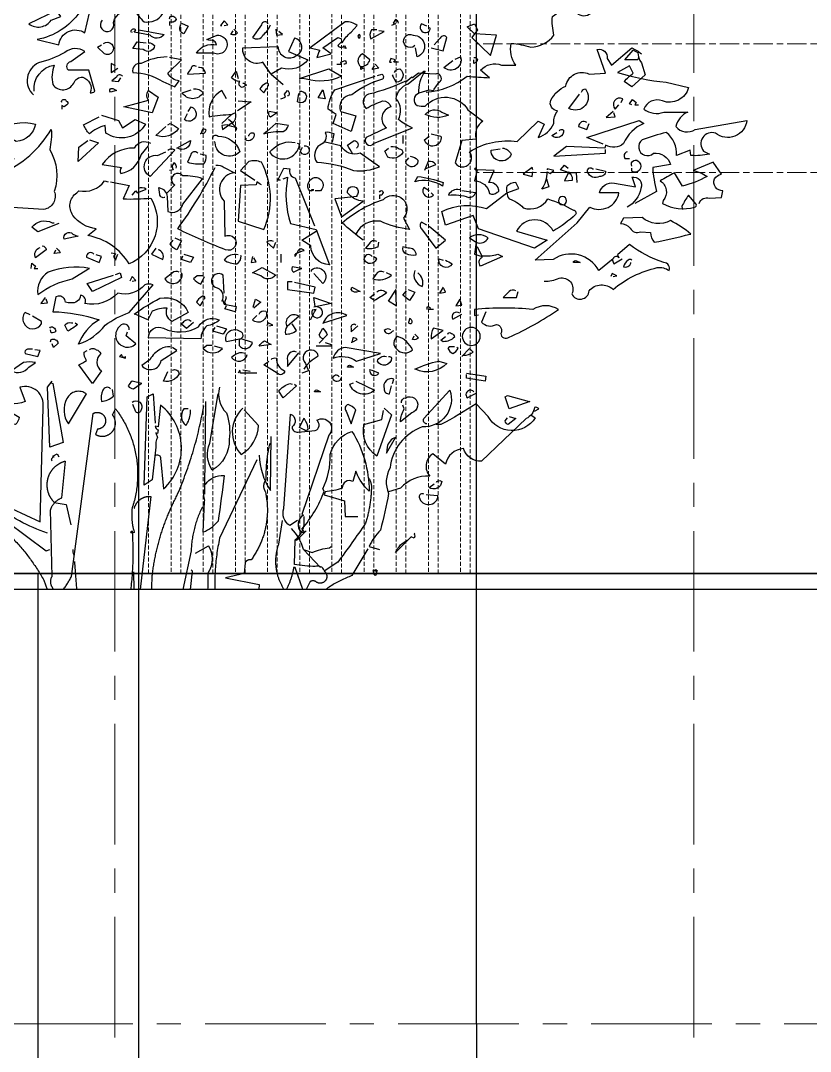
# Model space of a CAD drawing. Header units: millimetres. Extents: x -100356 to 314685, y 446 to 1273965.
# Drawn here: x 193611 to 196066, y 246300 to 249506 of the extents above; entities that cross this region are included whole.
import ezdxf
from ezdxf.xclip import XClip

# ---------------------------------------------------------------- set-up
doc = ezdxf.new("R2010")
doc.units = ezdxf.units.MM
doc.header["$XCLIPFRAME"] = 2
for name, pattern in [('20180221 BF$0$Core - tb$0$HIDDEN2', [0.1875, 0.125, -0.0625]), ('section$0$CENTER', [2, 1.25, -0.25, 0.25, -0.25]), ('section$0$Kume - Grid Line', [10.5, 6, -1.25, 2, -1.25])]:
    doc.linetypes.add(name, pattern=pattern)
for name, color, linetype, lineweight in [('@LOUVER', 35, 'Continuous', 13), ('section$0$A-_ANOT----_D', 7, 'Continuous', 5), ('section$0$A-_FLORLEVL_E', 7, 'Continuous', 5), ('section$0$NKC_TRUC', 8, 'section$0$CENTER', 13)]:
    doc.layers.add(name, color=color, linetype=linetype, lineweight=lineweight)
for name, color, linetype in [('NAM', 3, 'Continuous'), ('section$0$植栽2', 74, 'Continuous'), ('STR', 7, 'Continuous')]:
    doc.layers.add(name, color=color, linetype=linetype)

# ---------------------------------------------------------------- blocks, each defined once
blk = doc.blocks.new('section$0$grid section')
at = {"layer": 'section$0$NKC_TRUC', "ltscale": 300}
blk.add_line((-141943.9, 81800), (0, 81800), dxfattribs=at)
blk = doc.blocks.new('unit elevation 2')
at = {"layer": 'NAM', "elevation": 0}
blk.add_lwpolyline([(-6461.9, 0), (-6461.9, -3300)], dxfattribs=at)
at = {"layer": 'section$0$A-_ANOT----_D', "color": 8, "linetype": 'section$0$Kume - Grid Line', "ltscale": 10, "elevation": 0}
for points in [[(-7824.4, 0), (-7824.4, -3300)], [(-6774.9, -3300), (-6774.9, 0)]]:
    blk.add_lwpolyline(points, dxfattribs=at)
at = {"layer": 'STR', "elevation": 0}
for points in [[(-6774.9, 0), (-6774.9, -3300)], [(-7824.4, -3300), (-7824.4, 0)]]:
    blk.add_lwpolyline(points, dxfattribs=at)
blk = doc.blocks.new('LOUVER HIGH')
at = {"layer": '@LOUVER', "linetype": '20180221 BF$0$Core - tb$0$HIDDEN2', "ltscale": 100}
blk.add_lwpolyline([(0, 0), (30, 0), (30, 4399.6), (0, 4399.6)], close=True, dxfattribs=at)
blk = doc.blocks.new('*U457')
at = {"layer": '@LOUVER', "ltscale": 0.5}
blk.add_blockref('LOUVER HIGH', (-15, -2199.8), dxfattribs=at)
blk = doc.blocks.new('*U458')
at = {"layer": '@LOUVER', "color": 0, "linetype": 'ByBlock', "lineweight": -2}
for p in [(0, 0), (100, 0), (200, 0), (300, 0), (400, 0), (500, 0), (600, 0), (700, 0), (800, 0), (900, 0), (1000, 0)]:
    blk.add_blockref('*U457', p, dxfattribs=at)
blk = doc.blocks.new('skyvilla elevation 2')
at = {"layer": 'NAM', "elevation": 0}
blk.add_lwpolyline([(-7824.4, 0), (-7824.4, -5300)], dxfattribs=at)
at = {"layer": 'NAM'}
blk.add_lwpolyline([(-6774.9, 0), (-6774.9, -5300)], dxfattribs=at)
at = {"layer": 'section$0$A-_ANOT----_D', "color": 8, "linetype": 'section$0$Kume - Grid Line', "ltscale": 10, "elevation": 0}
for points in [[(-7824.4, -1400), (-9900.4, -1400)], [(-7824.4, -1400), (-9900.4, -1400)], [(-9900.4, -2647.4), (-7824.4, -2647.4)], [(-9900.4, -3047.4), (-7824.4, -3047.4)]]:
    blk.add_lwpolyline(points, dxfattribs=at)
at = {"layer": '@LOUVER', "rotation": 180}
blk.add_blockref('*U458', (-6789.9, -2499.8, 0), dxfattribs=at)
blk = doc.blocks.new('section$0$A$C07C5541A')
for points in [[(827, 1584.3, -0.149078), (735.7, 1619.2, -0.00444), (685.9, 1615.9), (705.8, 1632.5, 0.319336), (659.3, 1644.1), (627.8, 1644.1, 0.219635), (637.7, 1692.3, 0.051575), (594.5, 1684, -0.218246), (543.1, 1710.5, 0.076462), (546.4, 1752.1), (516.5, 1773.6), (574.6, 1786.9, 0.514618), (554.7, 1798.6, -0.140793), (511.5, 1811.8, 0.162277), (514.8, 1830.1, 0.621933), (484.9, 1798.6, -1.976807), (453.4, 1778.6), (425.1, 1816.8), (425.1, 1818.5), (433.4, 1823.5)], [(1546.1, 1743.8, -1.795151), (1521.2, 1738.8, 0.371094), (1474.7, 1768.7, -0.109772), (1453.1, 1740.4, -0.319199), (1411.6, 1758.7)], [(1690.6, 1700.6), (1642.5, 1689, 0.569885), (1584.3, 1715.5), (1574.4, 1760.4, -0.225418), (1596, 1762, 0.195343), (1690.6, 1700.6)], [(1647.4, 1765.3), (1708.9, 1735.5, -0.423386), (1659.1, 1743.8), (1637.5, 1752.1), (1644.1, 1760.4)], [(888.5, 1737.1, -0.343094), (895.1, 1745.4), (900.1, 1737.1), (895.1, 1735.5), (903.4, 1732.1)], [(1014.7, 1695.6), (1013, 1693.9, 0.099014), (993.1, 1717.2), (979.8, 1732.1, -0.17128), (1006.4, 1740.4), (1084.4, 1682.3), (1062.9, 1677.3, -0.07106), (1069.5, 1660.7), (1037.9, 1669), (1056.2, 1682.3), (1023, 1705.6), (1014.7, 1702.2)], [(1177.4, 1735.5, -0.780762), (1192.4, 1733.8), (1212.3, 1705.6, -0.482147), (1189.1, 1710.5, -0.128281), (1172.5, 1733.8)], [(1396.7, 1747.1), (1395, 1752.1, 0.5), (1381.7, 1745.4, 0.4142), (1396.7, 1740.4), (1396.7, 1732.1)], [(825.4, 1730.5), (837, 1735.5, -1.333328), (817.1, 1725.5), (820.4, 1727.1)], [(936.6, 1722.2), (948.3, 1722.2, -0.242432), (949.9, 1702.2), (920, 1718.8), (931.7, 1720.5)], [(1253.8, 1723.8), (1245.5, 1715.5, 0.302765), (1260.5, 1712.2), (1255.5, 1720.5)], [(1370.1, 1737.1), (1355.1, 1730.5), (1365.1, 1713.9, 0.514618), (1371.8, 1732.1), (1371.8, 1733.8)], [(1464.8, 1722.2), (1408.3, 1712.2, 0.475433), (1439.8, 1710.5), (1474.7, 1717.2), (1471.4, 1722.2, -0.566177), (1483, 1718.8), (1479.7, 1717.2)], [(815.4, 1682.3), (788.8, 1675.7), (780.5, 1705.6, -0.548935), (795.5, 1703.9), (808.8, 1689)], [(851.9, 1687.3, 2), (855.3, 1710.5, 0.855453), (847, 1662.4), (850.3, 1682.3)], [(976.5, 1703.9, -0.618027), (974.8, 1712.2, -0.618027), (976.5, 1703.9)], [(1014.7, 1695.6), (1023, 1687.3, -0.489075), (1008.1, 1687.3), (1004.7, 1680.6), (1009.7, 1682.3)], [(1114.3, 1665.7, -0.730225), (1119.3, 1703.9), (1132.6, 1674), (1089.4, 1655.7, 0.310577), (1147.6, 1637.5), (1170.8, 1624.2), (1174.1, 1627.5), (1189.1, 1650.8, 0.580322), (1233.9, 1682.3), (1155.9, 1685.6, -0.629608), (1114.3, 1665.7)], [(1313.6, 1700.6), (1290.4, 1710.5, 1.275894), (1298.7, 1670.7), (1336.9, 1670.7, 0.324829), (1292, 1689, -0.439896), (1307, 1698.9), (1313.6, 1700.6)], [(1443.2, 1693.9, 0.201935), (1429.9, 1687.3, 0.646576), (1454.8, 1679), (1478, 1680.6), (1468.1, 1695.6), (1448.1, 1693.9)], [(1542.8, 1692.3, 1.80748), (1541.1, 1669), (1556.1, 1684), (1547.8, 1689)], [(355.4, 1660.7), (357.1, 1655.7), (385.3, 1655.7), (367, 1677.3), (357.1, 1672.3, -0.15036), (348.8, 1649.1), (340.4, 1622.5), (370.3, 1596), (386.9, 1607.6, 0.055374), (367, 1625.8), (375.3, 1642.5), (401.9, 1627.5, -0.047333), (293.9, 1605.9), (244.1, 1594.3, 0.443146), (302.3, 1564.4, -0.4142), (343.8, 1546.1, -0.249512), (298.9, 1539.5), (245.8, 1539.5, -0.232986), (272.4, 1507.9, -0.401794), (229.2, 1501.3), (114.6, 1521.2, 0.594254), (184.3, 1493, -0.75), (210.9, 1453.1), (197.6, 1446.5, 0.076462), (239.1, 1443.2), (240.8, 1454.8), (270.7, 1443.2, -0.250702), (293.9, 1494.6, -0.017838), (347.1, 1478, -1.06012), (322.2, 1448.1, 0.374222), (284, 1423.2), (323.8, 1416.6, -0.040161), (315.5, 1363.4), (363.7, 1336.9)], [(842, 1582.7), (820.4, 1589.3), (810.4, 1587.6, 0.08429), (795.5, 1607.6, -0.803635), (807.1, 1624.2), (843.6, 1625.8), (856.9, 1615.9), (858.6, 1617.5), (871.9, 1605.9), (870.2, 1609.2, 0.051575), (954.9, 1579.3, -0.573578), (959.9, 1547.8, 0.04158), (923.4, 1564.4, 0.367569), (905.1, 1551.1, -0.631073), (915.1, 1504.6), (959.9, 1483, -1), (943.3, 1469.7), (856.9, 1504.6, 0.062256), (888.5, 1522.9, -0.318115), (893.5, 1569.4, 0.270126), (866.9, 1602.6), (832, 1630.8), (828.7, 1630.8, -0.17128), (843.6, 1581, -0.618027), (847, 1554.4, -0.082748), (828.7, 1552.8, 0.506699), (734, 1544.5), (700.8, 1519.6, -0.333328), (715.8, 1479.7), (747.3, 1476.4), (762.3, 1426.6, -1.053284), (730.7, 1451.5, 0.173203), (624.4, 1474.7), (577.9, 1519.6), (564.6, 1512.9), (577.9, 1483, -0.202301), (543.1, 1514.6, 0.178345), (534.8, 1542.8, 0.535172), (549.7, 1566.1, 0.178864), (516.5, 1597.6, 0.5), (465, 1624.2), (428.5, 1625.8), (446.7, 1679, 0.528015), (425.1, 1659.1), (415.2, 1644.1), (370.3, 1682.3, 0.078461), (348.8, 1669)], [(1697.3, 1586, 0.393753), (1652.4, 1644.1, -0.148178), (1655.7, 1600.9, -0.568817), (1609.2, 1604.3, 0.302765), (1589.3, 1617.5, 0.445358), (1572.7, 1582.7, -0.302765), (1562.7, 1586), (1576, 1632.5), (1620.9, 1632.5, 0.557053), (1615.9, 1652.4), (1584.3, 1674, -0.334427), (1629.2, 1672.3, 0.069855), (1687.3, 1649.1, -0.532242), (1698.9, 1577.7)], [(720.8, 1660.7, 0.953506), (715.8, 1650.8), (720.8, 1647.4), (720.8, 1655.7)], [(762.3, 1657.4), (750.6, 1662.4, 0.789307), (787.2, 1639.1), (767.3, 1654.1)], [(971.5, 1640.8, -0.339493), (951.6, 1655.7), (968.2, 1669, -0.683197), (966.5, 1637.5), (971.5, 1634.1), (971.5, 1640.8)], [(1024.7, 1645.8), (1014.7, 1645.8), (1016.4, 1650.8), (1006.4, 1654.1, 0.618027), (1008.1, 1645.8), (1009.7, 1645.8)], [(1401.6, 1662.4, -0.114807), (1459.8, 1647.4, -0.566177), (1478, 1627.5, 0.137833), (1411.6, 1607.6), (1385, 1596), (1375.1, 1609.2, 0.276978), (1400, 1625.8), (1370.1, 1655.7), (1396.7, 1660.7)], [(896.8, 1627.5, 0.355026), (885.2, 1635.8, 0.727982), (893.5, 1605.9), (901.8, 1620.9), (900.1, 1622.5)], [(1101.1, 1614.2), (1107.7, 1614.2), (1042.9, 1635.8), (1014.7, 1619.2, 0.179413), (1092.8, 1612.6), (1101.1, 1614.2)], [(1233.9, 1604.3, 0.236053), (1225.6, 1599.3), (1235.6, 1594.3, 0.535172), (1240.6, 1607.6, 0.184647), (1258.8, 1615.9), (1248.9, 1630.8), (1243.9, 1614.2)], [(1336.9, 1640.8, -0.663971), (1348.5, 1635.8, -0.105927), (1356.8, 1624.2), (1316.9, 1625.8, -0.380188), (1330.2, 1639.1), (1331.9, 1639.1)], [(935, 1620.9), (925, 1624.2, 0.442368), (923.4, 1612.6, -0.106598), (991.4, 1577.7, -0.5336), (1016.4, 1541.1), (983.1, 1531.2), (993.1, 1496.3), (1033, 1514.6), (1026.3, 1534.5), (1044.6, 1546.1, 0.126938), (1029.6, 1589.3), (940, 1619.2)], [(1177.4, 1597.6, -1), (1184.1, 1602.6, -0.155243), (1195.7, 1591), (1187.4, 1582.7), (1180.8, 1592.6)], [(1501.3, 1619.2, -0.618027), (1514.6, 1617.5), (1524.5, 1609.2), (1509.6, 1607.6), (1504.6, 1615.9)], [(481.6, 1584.3, 0.343094), (473.3, 1591, 0.834564), (509.8, 1547.8), (486.6, 1579.3)], [(1107.7, 1586, 1.49321), (1112.7, 1562.7), (1109.4, 1581)], [(1149.2, 1569.4), (1139.3, 1572.7), (1140.9, 1579.3), (1134.3, 1587.6, 0.442368), (1132.6, 1576), (1134.3, 1576)], [(1270.4, 1569.4), (1280.4, 1587.6, -0.316086), (1308.6, 1529.5, 0.02652), (1258.8, 1534.5, 0.07106), (1250.5, 1537.8, 0.265564), (1257.2, 1514.6), (1250.5, 1507.9, 0.162277), (1248.9, 1499.6), (1247.2, 1504.6, 0.015137), (1268.8, 1511.3), (1280.4, 1509.6), (1278.8, 1501.3), (1257.2, 1516.2), (1265.5, 1522.9)], [(1343.5, 1591, 0.286789), (1321.9, 1582.7, 0.571426), (1368.4, 1582.7), (1348.5, 1589.3)], [(1498, 1551.1), (1443.2, 1566.1, 0.323349), (1443.2, 1587.6), (1421.6, 1572.7), (1434.9, 1537.8), (1498, 1551.1)], [(1514.6, 1587.6), (1527.9, 1584.3, 1), (1521.2, 1591), (1514.6, 1587.6)], [(393.6, 1561.1), (390.3, 1569.4, -0.838196), (406.9, 1546.1), (398.6, 1556.1)], [(1635.8, 1561.1, 1), (1625.8, 1564.4, 0.618027), (1624.2, 1556.1), (1630.8, 1551.1), (1635.8, 1554.4), (1635.8, 1546.1)], [(777.2, 1532.8, 0.224854), (828.7, 1534.5, 0.4142), (792.2, 1539.5), (777.2, 1532.8)], [(1159.2, 1537.8), (1175.8, 1541.1, -0.4142), (1172.5, 1529.5), (1159.2, 1537.8)], [(1355.1, 1541.1), (1348.5, 1551.1, 1.188446), (1363.4, 1522.9), (1356.8, 1536.2)], [(1961.3, 1546.1), (1956.3, 1501.3, -0.361557), (1919.8, 1511.3, 0.389557), (1840.1, 1502.9, 0.294418), (1820.1, 1464.8, -0.523941), (1791.9, 1469.7, -0.32045), (1783.6, 1496.3, 0.221481), (1693.9, 1512.9, 0.346878), (1737.1, 1474.7, -0.111496), (1768.7, 1481.4), (1772, 1478)], [(433.4, 1468.1), (470, 1483), (353.7, 1521.2), (343.8, 1514.6, -0.189194), (388.6, 1469.7, 0.331253), (428.5, 1466.4), (430.1, 1459.8), (514.8, 1463.1), (543.1, 1441.5), (428.5, 1448.1), (428.5, 1456.4)], [(470, 1516.2, -0.630219), (488.3, 1507.9), (470, 1501.3), (465, 1514.6)], [(1180.8, 1496.3), (1187.4, 1491.3, 0.105927), (1144.2, 1496.3, -0.219635), (1132.6, 1509.6), (1160.8, 1514.6), (1180.8, 1496.3)], [(1400, 1511.3), (1395, 1514.6, 0.023788), (1376.7, 1502.9, 0.355225), (1426.6, 1488), (1405, 1507.9)], [(1547.8, 1532.8), (1509.6, 1521.2), (1501.3, 1504.6), (1473.1, 1522.9), (1449.8, 1512.9, 0.437134), (1537.8, 1493), (1539.5, 1509.6, -0.131729), (1574.4, 1491.3, 0.077942), (1587.6, 1511.3), (1552.8, 1529.5)], [(531.4, 1498, 0.489075), (521.5, 1499.6, 0.716583), (548, 1488), (536.4, 1494.6)], [(815.4, 1491.3), (793.8, 1486.3, 0.968002), (830.4, 1478), (820.4, 1486.3)], [(1034.6, 1473.1), (1031.3, 1491.3, -0.140045), (1051.2, 1494.6, 0.45993), (1062.9, 1466.4, -0.419449), (1069.5, 1428.2, 0.092926), (988.1, 1409.9, -0.129364), (930, 1418.3), (973.2, 1448.1, 0.362045), (1016.4, 1464.8), (1051.2, 1473.1)], [(1220.6, 1486.3, 0.5), (1209, 1493, 0.703491), (1228.9, 1478), (1225.6, 1481.4)], [(1300.3, 1479.7, 0.831802), (1288.7, 1486.3, 0.332077), (1240.6, 1451.5, 0.657257), (1295.4, 1471.4), (1297, 1474.7)], [(1325.3, 1493, -0.5), (1315.3, 1499.6, -0.236053), (1323.6, 1501.3), (1326.9, 1491.3), (1328.6, 1491.3)], [(1783.6, 1478), (1747.1, 1459.8), (1755.4, 1444.8, 0.265564), (1742.1, 1434.9), (1772, 1418.3, -0.162277), (1770.3, 1403.3, -0.159088), (1659.1, 1501.3, 0.06636), (1662.4, 1456.4, 0.215668), (1652.4, 1363.4, 0.486023), (1675.7, 1323.6), (1757, 1328.6, -0.302765), (1780.3, 1358.5), (1788.6, 1358.5), (1805.2, 1297, 0.17569), (1881.6, 1300.3, -0.217575), (1894.9, 1328.6, -0.389542), (1951.3, 1297), (2019.4, 1303.7, 0.528137), (2075.9, 1321.9, -0.544403), (2125.7, 1303.7), (2175.5, 1287.1)], [(989.8, 1446.5, 0.010635), (1001.4, 1466.4), (986.5, 1476.4, 0.697281), (981.5, 1459.8)], [(1117.7, 1471.4, -0.272293), (1169.1, 1454.8, -0.333328), (1174.1, 1449.8, -0.666397), (1107.7, 1468.1), (1112.7, 1469.7)], [(1378.4, 1459.8), (1380.1, 1459.8), (1350.2, 1476.4, 0.618027), (1378.4, 1459.8)], [(1438.2, 1469.7, -0.427887), (1474.7, 1459.8, -0.250244), (1546.1, 1423.2), (1502.9, 1416.6, -0.369919), (1504.6, 1403.3, -0.308914), (1459.8, 1444.8), (1443.2, 1464.8)], [(380.3, 1451.5, -0.535172), (385.3, 1436.5), (375.3, 1436.5)], [(657.6, 1459.8, 0.236053), (637.7, 1446.5, 0.857101), (682.6, 1454.8), (662.6, 1458.1)], [(905.1, 1463.1, 0.205246), (886.8, 1458.1, 0.4142), (878.5, 1449.8, 0.394608), (911.7, 1439.8), (918.4, 1453.1), (910.1, 1459.8)], [(1097.7, 1464.8, 2.314423), (1106, 1453.1), (1101.1, 1461.4)], [(1333.6, 1448.1, -0.659393), (1350.2, 1443.2), (1356.8, 1428.2, -0.090164), (1320.3, 1424.9, -0.236053), (1315.3, 1443.2), (1328.6, 1446.5)], [(1400, 1454.8, 0.449051), (1385, 1454.8), (1439.8, 1396.7, 0.85083), (1423.2, 1443.2), (1405, 1451.5)], [(220.9, 1336.9, 0.402542), (197.6, 1348.5), (171.1, 1350.2), (167.7, 1365.1, 1.012268), (171.1, 1401.6), (189.3, 1428.2), (234.2, 1409.9, 0.108231), (202.6, 1396.7, 0.057495), (257.4, 1375.1), (275.7, 1405, 0.016647), (307.2, 1386.7, 0.476532), (300.6, 1343.5), (302.3, 1336.9, -0.204269), (230.8, 1328.6, -0.618027), (227.5, 1335.2), (244.1, 1355.1, -0.040466), (259.1, 1330.2), (257.4, 1323.6)], [(370.3, 1419.9, 0.967209), (353.7, 1428.2, 0.904984), (370.3, 1408.3), (370.3, 1414.9)], [(491.6, 1383.4), (493.2, 1405), (513.2, 1405), (509.8, 1406.6), (519.8, 1386.7), (501.5, 1388.4, -0.367569), (514.8, 1406.6), (528.1, 1411.6), (519.8, 1421.6), (511.5, 1414.9)], [(828.7, 1413.3), (805.4, 1423.2, -0.302765), (822.1, 1429.9), (830.4, 1409.9)], [(861.9, 1441.5, 0.173203), (845.3, 1433.2, 1), (871.9, 1429.9), (865.2, 1438.2)], [(1192.4, 1378.4, 0.090164), (1202.4, 1385), (1204, 1378.4), (1238.9, 1376.7), (1243.9, 1297), (1187.4, 1278.8, -0.233078), (1192.4, 1428.2, -0.17128), (1220.6, 1429.9), (1238.9, 1409.9), (1207.3, 1388.4)], [(1293.7, 1421.6, 0.205246), (1275.4, 1416.6), (1252.2, 1405, -0.624557), (1275.4, 1341.9), (1273.8, 1263.8, 1.612503), (1272.1, 1233.9, 0.02623), (1378.4, 1280.4, -0.042603), (1295.4, 1416.6)], [(1381.7, 1414.9, -0.4142), (1386.7, 1426.6, -0.395447), (1388.4, 1411.6), (1396.7, 1409.9)], [(450.1, 1413.3), (428.5, 1408.3, 0.463791), (441.8, 1396.7, 0.468369), (468.3, 1406.6, 0.831802), (456.7, 1413.3), (455, 1413.3)], [(559.7, 1391.7), (554.7, 1373.4), (569.6, 1368.4, -0.148178), (558, 1406.6), (551.4, 1403.3), (543.1, 1409.9), (558, 1413.3), (558, 1411.6)], [(714.1, 1408.3), (719.1, 1386.7, 0.363541), (685.9, 1358.5, -0.369919), (669.3, 1361.8, -0.618027), (665.9, 1368.4, -0.357574), (687.5, 1383.4), (675.9, 1409.9), (712.4, 1411.6), (714.1, 1408.3), (717.4, 1414.9), (719.1, 1413.3), (714.1, 1408.3)], [(1154.2, 1390), (1150.9, 1388.4), (1155.9, 1388.4), (1142.6, 1414.9), (1129.3, 1413.3, -0.457672), (1117.7, 1393.3), (1074.5, 1287.1)], [(1406.6, 1350.2, 0.5), (1418.3, 1356.8), (1419.9, 1371.8, 0.343094), (1401.6, 1351.8), (1400, 1318.6, -0.445358), (1366.8, 1335.2), (1323.6, 1391.7, -0.087051), (1366.8, 1398.3, -0.590881), (1391.7, 1393.3, -0.4142), (1385, 1378.4), (1401.6, 1360.1)], [(564.6, 1164.2, -0.116058), (531.4, 1170.8, 0.630219), (503.2, 1135.9, -0.781662), (465, 1142.6, 0.436066), (411.9, 1145.9, 0.116776), (313.9, 1194.1, 0.212204), (287.3, 1187.4, -0.514618), (298.9, 1205.7, 0.086166), (375.3, 1245.5), (401.9, 1222.3), (398.6, 1215.6, -0.618027), (411.9, 1214), (443.4, 1187.4, -0.444), (544.7, 1212.3), (584.6, 1210.7), (491.6, 1293.7), (463.3, 1328.6, -0.507645), (398.6, 1360.1), (441.8, 1360.1, 0.40921), (408.5, 1381.7), (362, 1373.4), (368.7, 1393.3), (370.3, 1395, 0.634888), (350.4, 1370.1, 0.233185), (380.3, 1328.6)], [(647.7, 1360.1), (621.1, 1370.1), (627.8, 1383.4, -0.162277), (647.7, 1375.1, -0.18132), (642.7, 1346.8, 0.147141), (611.1, 1326.9, -0.350769), (556.3, 1346.8, 0.052475), (499.9, 1321.9, 0.535172), (494.9, 1312, 0.055542), (544.7, 1275.4, -0.612427), (626.1, 1275.4), (558, 1255.5), (586.2, 1237.2), (710.8, 1280.4), (722.4, 1310.3), (783.9, 1288.7), (792.2, 1318.6, 0.197311), (692.5, 1325.3), (647.7, 1360.1)], [(790.5, 1375.1, -0.214951), (851.9, 1385), (845.3, 1396.7, 0.05574), (788.8, 1383.4), (790.5, 1375.1)], [(979.8, 1351.8), (1029.6, 1346.8), (1014.7, 1307), (966.5, 1341.9, 0.213303), (1001.4, 1360.1, 1.704361), (981.5, 1353.5), (979.8, 1351.8)], [(1144.2, 1391.7), (1134.3, 1395, -0.128494), (1127.6, 1292), (1071.2, 1278.8), (1041.3, 1200.7, 0.400543), (1082.8, 1242.2), (1102.7, 1255.5), (1071.2, 1275.4)], [(1081.1, 1365.1, 0.4142), (1087.8, 1368.4, 0.265564), (1086.1, 1386.7, 1.142181), (1061.2, 1365.1), (1072.8, 1365.1)], [(1527.9, 1385), (1486.3, 1376.7), (1499.6, 1346.8, -0.027756), (1438.2, 1348.5, 0.458389), (1486.3, 1202.4, -0.215485), (1577.7, 1265.5), (1559.4, 1280.4, 0.208542), (1610.9, 1310.3, 0.417313), (1602.6, 1360.1), (1597.6, 1365.1, -0.302765), (1541.1, 1386.7), (1532.8, 1385)], [(752.3, 1366.8, -0.375732), (777.2, 1355.1, 0.123093), (732.4, 1350.2, -0.364258), (717.4, 1360.1), (747.3, 1365.1)], [(820.4, 1365.1), (832, 1371.8, -0.914551), (810.4, 1355.1), (815.4, 1360.1)], [(966.5, 1255.5, 0.037674), (1013, 1293.7, 0.104523), (921.7, 1345.2, 0.846619), (871.9, 1312, -0.062256), (876.9, 1303.7), (863.6, 1278.8, 0.077942), (928.3, 1297, -0.329193), (983.1, 1268.8)], [(930, 1361.8, 1.418991), (923.4, 1358.5), (925, 1355.1), (930, 1355.1), (930, 1346.8)], [(1479.7, 1355.1), (1471.4, 1365.1), (1468.1, 1360.1), (1448.1, 1368.4, -0.265564), (1466.4, 1370.1)], [(240.8, 1268.8), (239.1, 1268.8, -0.051575), (284, 1298.7, 0.312622), (347.1, 1305.3), (388.6, 1303.7), (395.3, 1292, 0.218246), (373.7, 1282.1, -0.4142), (350.4, 1273.8), (328.8, 1272.1, -0.148804), (320.5, 1250.5, -0.0289), (240.8, 1268.8)], [(825.4, 1288.7), (837, 1295.4, -0.449051), (837, 1280.4), (805.4, 1237.2), (783.9, 1255.5), (820.4, 1285.4)], [(1642.5, 1292), (1689, 1273.8), (1702.2, 1283.7, 0.376709), (1657.4, 1293.7), (1652.4, 1293.7)], [(715.8, 1250.5, -0.4142), (689.2, 1260.5, -0.32045), (730.7, 1260.5), (715.8, 1250.5)], [(1385, 1260.5), (1370.1, 1253.8), (1380.1, 1233.9, 0.209167), (1395, 1247.2), (1388.4, 1255.5)], [(1600.9, 1263.8), (1599.3, 1263.8), (1630.8, 1257.2, 0.778244), (1610.9, 1268.8), (1600.9, 1263.8)], [(848.6, 1222.3, -0.45993), (866.9, 1237.2), (878.5, 1240.6, -0.4142), (871.9, 1225.6, -0.140045), (848.6, 1222.3)], [(936.6, 1252.2, -0.442368), (953.3, 1247.2), (961.6, 1237.2, -0.140045), (933.3, 1240.6), (931.7, 1250.5)], [(1165.8, 1252.2, -0.323349), (1180.8, 1250.5), (1165.8, 1237.2), (1160.8, 1250.5)], [(1426.6, 1237.2), (1436.5, 1223.9), (1411.6, 1212.3, -0.468369), (1421.6, 1233.9)], [(1647.4, 1237.2, 0.099014), (1639.1, 1227.3), (1652.4, 1225.6), (1649.1, 1233.9)], [(1679, 1242.2, 0.4142), (1670.7, 1233.9), (1693.9, 1215.6, 0.468369), (1684, 1238.9)], [(702.5, 1220.6, -0.090164), (667.6, 1223.9), (657.6, 1219), (705.8, 1197.4, 0.482834), (702.5, 1217.3), (702.5, 1219)], [(783.9, 1210.7, 0.038391), (768.9, 1202.4, 0.836487), (798.8, 1214), (788.8, 1210.7)], [(946.6, 1219, -0.72995), (964.9, 1212.3, -0.648468), (936.6, 1214), (941.6, 1217.3)], [(1099.4, 1232.3), (1097.7, 1232.3, -0.5), (1111, 1232.3), (1117.7, 1219), (1117.7, 1223.9), (1116, 1222.3), (1116, 1225.6), (1099.4, 1232.3)], [(1243.9, 1222.3, -0.315216), (1275.4, 1210.7, -0.119873), (1247.2, 1202.4, -0.253922), (1237.2, 1220.6), (1238.9, 1220.6)], [(1564.4, 1223.9, -0.763794), (1581, 1217.3), (1552.8, 1205.7), (1547.8, 1219), (1559.4, 1222.3)], [(370.3, 1210.7, -0.4142), (378.6, 1210.7, -0.162277), (388.6, 1195.7, -0.362045), (372, 1204), (372, 1205.7)], [(486.6, 1205.7), (499.9, 1205.7, 0.618027), (493.2, 1209), (484.9, 1205.7), (486.6, 1205.7)], [(1081.1, 1185.8), (1081.1, 1189.1, 0.996338), (1056.2, 1159.2), (1076.1, 1180.8)], [(1107.7, 1190.7), (1102.7, 1192.4), (1124.3, 1195.7, -0.4142), (1121, 1184.1), (1107.7, 1190.7)], [(1210.7, 1182.4), (1212.3, 1182.4), (1190.7, 1194.1), (1160.8, 1177.4, 0.449051), (1194.1, 1175.8), (1210.7, 1182.4)], [(1577.7, 1190.7), (1574.4, 1192.4, -0.135239), (1665.7, 1184.1, -0.300735), (1689, 1134.3, 0.110443), (1612.6, 1169.1), (1577.7, 1190.7)], [(851.9, 1187.4, -0.445358), (835.3, 1152.5, -0.333328), (845.3, 1182.4)], [(920, 1184.1, -0.401794), (938.3, 1179.1), (944.9, 1169.1, -0.263626), (903.4, 1177.4), (915.1, 1182.4)], [(1275.4, 1137.6), (1277.1, 1177.4, -1.2724), (1290.4, 1149.2, 0.433731), (1280.4, 1119.3), (1278.8, 1122.6), (1275.4, 1112.7), (1248.9, 1107.7), (1250.5, 1096.1), (1273.8, 1102.7), (1270.4, 1109.4), (1273.8, 1117.7), (1270.4, 1127.6), (1272.1, 1129.3)], [(1323.6, 1175.8), (1335.2, 1175.8), (1343.5, 1169.1, -0.116058), (1326.9, 1157.5), (1318.6, 1174.1)], [(1375.1, 1184.1, -0.323349), (1390, 1182.4), (1406.6, 1169.1, -0.766891), (1368.4, 1179.1), (1370.1, 1182.4)], [(866.9, 1145.9), (851.9, 1139.3, 0.023788), (863.6, 1121), (878.5, 1132.6), (870.2, 1142.6)], [(976.5, 1140.9, 0.4142), (993.1, 1145.9), (991.4, 1150.9), (973.2, 1140.9), (976.5, 1140.9)], [(1597.6, 1024.7, -0.146759), (1539.5, 1066.2, 0.073212), (1486.3, 1094.4), (1433.2, 1155.9, -0.183273), (1451.5, 1155.9, 0.295303), (1511.3, 1137.6, 0.261124), (1584.3, 1114.3, -0.535172), (1594.3, 1132.6, 0.467392), (1615.9, 1116, 0.123093), (1627.5, 1117.7, -0.441483), (1644.1, 1130.9), (1649.1, 1129.3), (1655.7, 1096.1, 0.078186), (1552.8, 1077.8, -0.18045), (1599.3, 1023)], [(627.8, 1142.6, -0.323349), (642.7, 1140.9), (656, 1127.6), (626.1, 1127.6), (622.8, 1140.9)], [(936.6, 1139.3, 0.535172), (915.1, 1137.6, 0.023788), (941.6, 1121), (951.6, 1127.6), (941.6, 1135.9)], [(1082.8, 1077.8, 0.080856), (1071.2, 1101.1), (1079.5, 1099.4, -2.850769), (1066.2, 1106), (1072.8, 1107.7), (1076.1, 1127.6), (1037.9, 1114.3), (1076.1, 1106)], [(1318.6, 1124.3, -1), (1325.3, 1129.3, -0.155243), (1336.9, 1117.7), (1328.6, 1109.4), (1321.9, 1119.3)], [(1473.1, 1091.1), (1474.7, 1091.1, 0.037811), (1418.3, 1126, 0.359619), (1355.1, 1094.4), (1391.7, 1074.5, 0.369919), (1401.6, 1104.4, -0.096176), (1434.9, 1097.7), (1444.8, 1077.8), (1473.1, 1091.1)], [(694.2, 1096.1), (704.1, 1072.8, -0.33432), (670.9, 1067.8, 0.535172), (661, 1047.9, -0.630219), (642.7, 1039.6, -0.047501), (533.1, 1101.1, -0.294113), (589.6, 1101.1, -0.051315), (719.1, 1101.1), (719.1, 1087.8), (710.8, 1089.4)], [(810.4, 1101.1), (820.4, 1101.1), (817.1, 1104.4, -0.236053), (825.4, 1106), (825.4, 1101.1)], [(752.3, 1092.8, -0.882782), (767.3, 1079.5), (747.3, 1091.1)], [(861.9, 1081.1, 0.4142), (860.3, 1069.5, 0.618027), (865.2, 1072.8), (861.9, 1082.8)], [(1054.6, 1071.2), (1003.1, 1087.8, -0.498581), (1056.2, 1069.5)], [(1134.3, 1064.5), (1109.4, 1086.1, -0.797821), (1135.9, 1062.9, -0.192581), (1139.3, 1046.3, -0.173203), (1114.3, 1054.6), (1124.3, 1069.5)], [(1197.4, 1091.1, 0.4142), (1182.4, 1097.7, 0.795181), (1212.3, 1077.8), (1202.4, 1087.8)], [(1287.1, 1077.8), (1285.4, 1077.8, 0.118973), (1313.6, 1064.5, -0.215668), (1326.9, 1036.3), (1443.2, 1037.9, 0.569794), (1409.9, 1059.5, -0.255783), (1331.9, 1062.9, 0.400162), (1287.1, 1077.8)], [(1348.5, 1074.5, -0.526016), (1366.8, 1071.2), (1370.1, 1069.5), (1358.5, 1059.5), (1343.5, 1072.8)], [(1705.6, 1089.4), (1717.2, 1094.4, -1.097076), (1680.6, 1069.5), (1680.6, 1074.5), (1700.6, 1086.1)], [(792.2, 1052.9), (788.8, 1054.6), (810.4, 1059.5, -0.18132), (815.4, 1036.3), (792.2, 1052.9)], [(905.1, 1056.2, -0.323349), (920, 1054.6, -0.639832), (901.8, 1052.9), (898.4, 1054.6)], [(983.1, 1066.2, -0.872879), (993.1, 1059.5), (993.1, 1051.2), (978.2, 1064.5)], [(1056.2, 1036.3, 0.199997), (1064.5, 1044.6), (1056.2, 1059.5, 0.105927), (1046.3, 1044.6), (1064.5, 1026.3)], [(1237.2, 1036.3), (1270.4, 1029.6, 0.742538), (1240.6, 1052.9, 0.816528), (1242.2, 1034.6), (1242.2, 1021.3, -0.659393), (1212.3, 1028), (1237.2, 1036.3)], [(1486.3, 1056.2, -0.757538), (1506.3, 1064.5, -1.042526), (1471.4, 1024.7), (1493, 1042.9), (1489.7, 1051.2)], [(1605.9, 1071.2), (1600.9, 1067.8, 0.058136), (1622.5, 1052.9), (1629.2, 1066.2, 0.333328), (1614.2, 1071.2), (1610.9, 1071.2)], [(1662.4, 1059.5, 0.618027), (1654.1, 1061.2, 0.236053), (1649.1, 1052.9, 0.302765), (1659.1, 1049.6), (1660.7, 1056.2)], [(778.9, 1046.3, 0.618027), (770.6, 1047.9, 0.343094), (763.9, 1039.6, 0.211411), (788.8, 1029.6), (793.8, 1033), (783.9, 1041.3)], [(851.9, 1046.3), (843.6, 1037.9, 0.302765), (856.9, 1034.6), (853.6, 1042.9)], [(890.1, 1041.3, -0.546783), (891.8, 1013, -0.43013), (856.9, 1011.4, -0.209961), (890.1, 1041.3)], [(989.8, 1029.6), (979.8, 1034.6, -0.302765), (989.8, 1037.9), (991.4, 1028), (993.1, 1028)], [(1174.1, 1024.7), (1170.8, 1023), (1197.4, 1019.7, 0.155243), (1185.8, 1031.3), (1174.1, 1024.7)], [(1660.7, 1029.6), (1659.1, 1034.6, 0.480621), (1644.1, 1026.3), (1654.1, 1016.4), (1657.4, 1024.7)], [(744, 999.8, -0.211075), (722.4, 1006.4), (730.7, 1014.7), (747.3, 996.4)], [(763.9, 1018), (775.6, 1018), (778.9, 1014.7, -0.155243), (767.3, 1003.1, -0.155243), (755.6, 1014.7), (758.9, 1016.4)], [(928.3, 1003.1), (1006.4, 1016.4, -0.329758), (1033, 993.1, 0.250717), (981.5, 986.5), (928.3, 1003.1)], [(1097.7, 968.2, 0.136627), (1066.2, 998.1, -1.340546), (1094.4, 981.5), (1087.8, 964.9), (1102.7, 959.9)], [(1114.3, 1006.4, -0.661377), (1134.3, 988.1), (1134.3, 974.8), (1109.4, 1004.7)], [(1302, 1021.3), (1313.6, 1021.3), (1321.9, 1014.7, -0.463791), (1278.8, 1014.7), (1297, 1019.7)], [(1395, 1018, -0.18132), (1416.6, 1013, -0.142853), (1439.8, 989.8), (1458.1, 976.5, -0.648468), (1414.9, 988.1), (1380.1, 1009.7), (1390, 1016.4)], [(1574.4, 1011.4, 0.449051), (1559.4, 1011.4, 0.291199), (1549.4, 1003.1, -0.477066), (1547.8, 964.9), (1567.7, 936.6), (1597.6, 978.2, -0.062256), (1581, 988.1, 0.162277), (1586, 1006.4), (1579.3, 1009.7)], [(1700.6, 1013), (1712.2, 1013, -0.4142), (1717.2, 1003.1), (1689, 996.4), (1684, 1009.7), (1695.6, 1011.4)], [(850.3, 968.2), (851.9, 968.2, 0.065094), (798.8, 986.5), (780.5, 981.5, 0.322754), (850.3, 968.2)], [(910.1, 996.4, 0.4142), (903.4, 993.1, 0.763794), (935, 986.5, 0.4142), (915.1, 996.4)], [(1170.8, 989.8, 0.302765), (1159.2, 993.1, -0.323349), (1140.9, 964.9, 0.697281), (1157.5, 959.9), (1187.4, 978.2), (1175.8, 986.5)], [(1228.9, 1003.1, -0.268112), (1252.2, 999.8), (1258.8, 994.8, -0.669678), (1223.9, 1001.4)], [(1507.9, 996.4), (1494.6, 993.1), (1494.6, 996.4, 0.5), (1501.3, 996.4), (1502.9, 1001.4), (1507.9, 996.4)], [(1697.3, 981.5), (1693.9, 983.1, -0.126938), (1720.5, 983.1), (1747.1, 964.9, -0.383194), (1708.9, 973.2), (1697.3, 981.5)], [(951.6, 968.2, -0.900253), (931.7, 959.9), (948.3, 966.5)], [(989.8, 973.2), (1001.4, 973.2, 0.618027), (994.8, 976.5), (988.1, 973.2), (989.8, 973.2)], [(1390, 966.5, 0.523941), (1375.1, 958.2, 0.332581), (1409.9, 941.6), (1400, 963.2)], [(901.8, 936.6), (898.4, 946.6, -0.618027), (920, 925, -0.428558), (908.4, 913.4), (903.4, 931.7)], [(983.1, 941.6), (941.6, 921.7, 0.536621), (996.4, 935), (988.1, 938.3)], [(1019.7, 951.6, -0.659393), (1034.6, 948.3, -0.746674), (1014.7, 949.9)], [(1461.4, 935), (1458.1, 936.6), (1479.7, 941.6, -0.099014), (1488, 931.7, -0.276978), (1476.4, 925), (1461.4, 935)], [(720.8, 918.4, -1.013779), (735.7, 905.1), (715.8, 915.1)], [(825.4, 847, 0.5), (832, 858.6), (773.9, 921.7, 0.527451), (835.3, 840.3, -0.289047), (906.8, 749, -0.238373), (910.1, 692.5, 0.023788), (928.3, 611.1, -0.09346), (953.3, 574.6), (930, 568)], [(1062.9, 918.4), (1074.5, 918.4, 0.618027), (1067.8, 921.7), (1061.2, 918.4), (1062.9, 918.4)], [(1119.3, 935), (1114.3, 931.7), (1144.2, 905.1), (1154.2, 920, 0.158264), (1129.3, 936.6), (1124.3, 935)], [(1285.4, 928.3, -0.276978), (1270.4, 871.9, 0.116058), (1263.8, 812.1, 0.276978), (1302, 744, 0.248367), (1307, 803.8), (1288.7, 913.4)], [(1527.9, 925, -0.582718), (1544.5, 921.7, -0.162277), (1547.8, 896.8, -0.149368), (1521.2, 908.4), (1522.9, 923.4)], [(1620.9, 847), (1581, 913.4, -0.472687), (1624.2, 903.4, -0.293182), (1620.9, 847)], [(1815.2, 818.7), (1843.4, 828.7, 0.096542), (1825.1, 860.3), (1853.4, 886.8, -0.431534), (1870, 861.9, -0.311569), (1793.6, 687.5), (1778.6, 672.6, 0.380188), (1747.1, 659.3), (1684, 629.4), (1677.3, 883.5, -0.551483), (1728.8, 928.3), (1717.2, 896.8, 0.260452), (1780.3, 903.4), (1791.9, 898.4), (1730.5, 861.9, 0.173203), (1738.8, 845.3), (1777, 848.6), (1785.3, 823.7), (1788.6, 823.7)], [(881.8, 893.5, 0.4142), (871.9, 905.1, 1.122009), (858.6, 871.9), (883.5, 851.9, 0.147995), (875.2, 880.2), (878.5, 888.5)], [(1426.6, 777.2, 0.618027), (1416.6, 770.6), (1409.9, 702.5, -0.463791), (1416.6, 888.5), (1421.6, 840.3), (1428.2, 842, -0.343094), (1421.6, 833.7), (1423.2, 825.4), (1426.6, 827), (1423.2, 817.1, -0.162277), (1426.6, 795.5), (1434.9, 722.4), (1453.1, 710.8), (1446.5, 906.8), (1433.2, 913.4), (1428.2, 848.6)], [(1479.7, 895.1, 0.855362), (1459.8, 878.5, 0.663971), (1471.4, 873.5), (1478, 890.1)], [(586.2, 875.2), (576.3, 880.2, -0.302765), (586.2, 883.5, 0.236053), (604.5, 858.6), (704.1, 763.9, 0.329605), (744, 792.2, -0.336868), (783.9, 757.3), (812.1, 780.5, -0.455032), (818.7, 730.7, -0.229477), (883.5, 704.1), (910.1, 695.8)], [(594.5, 866.9), (584.6, 860.3, 0.571198), (689.2, 863.6), (715.8, 891.8, 0.022064), (793.8, 845.3), (805.4, 845.3)], [(920, 881.8), (903.4, 866.9), (936.6, 775.6, 0.299255), (964.9, 845.3), (925, 856.9), (921.7, 876.9)], [(993.1, 847), (983.1, 878.5, -0.116058), (999.8, 890.1, -0.535172), (1004.7, 875.2), (993.1, 847)], [(1233.9, 881.8, -0.418976), (1237.2, 778.9, -0.25), (1199, 843.6), (1230.6, 878.5)], [(1380.1, 227.5), (1400, 78.1, -0.4142), (1403.3, 54.8), (1406.6, 48.2), (1438.2, 58.1), (1444.8, 56.5, -0.094177), (1433.2, 220.9, 0.02861), (1434.9, 509.8, 0.09137), (1380.1, 687.5, -0.054916), (1323.6, 870.2), (1320.3, 886.8)], [(1355.1, 880.2), (1365.1, 880.2, -0.402649), (1360.1, 843.6, -0.137939), (1350.2, 870.2), (1350.2, 878.5)], [(1956.3, 800.5, -0.016876), (1825.1, 657.6, 0.125793), (1675.7, 499.9), (1657.4, 448.4, -0.073212), (1614.2, 508.2), (1566.1, 870.2, 1.260193), (1556.1, 835.3), (1561.1, 823.7, -0.835312), (1522.9, 866.9), (1516.2, 880.2, 0.248169), (1479.7, 659.3, -0.105927), (1474.7, 606.2, 0.4142), (1483, 606.2), (1479.7, 609.5, 0.054428), (1484.7, 465, 0.091705), (1511.3, 290.6, 0.064667), (1529.5, 225.9, 0.401794), (1554.4, 229.2), (1547.8, 227.5, 0.188629), (1564.4, 293.9, -0.108856), (1577.7, 355.4)], [(642.7, 863.6), (627.8, 858.6), (644.4, 845.3, 0.343094), (651, 853.6), (646, 860.3)], [(1112.7, 632.7), (1129.3, 621.1, 0.350769), (1142.6, 659.3), (1127.6, 868.6, 0.587067), (1124.3, 840.3, -0.463791), (1111, 828.7), (1072.8, 832, -0.562729), (1069.5, 855.3, 0.882782), (1042.9, 822.1), (1102.7, 646), (1099.4, 644.4, -0.475967), (1104.4, 606.2), (1096.1, 606.2), (1102.7, 612.8, -0.083969), (1052.9, 697.5), (1056.2, 702.5, -0.116058), (1039.6, 778.9, 0.267624), (991.4, 830.4, 0.137894), (953.3, 697.5, 0.119873), (981.5, 739), (983.1, 742.3), (989.8, 719.1, -0.588394), (1013, 704.1, 0.050583), (1051.2, 695.8), (1052.9, 689.2), (1008.1, 675.9), (1006.4, 641), (978.2, 641)], [(1097.7, 858.6, 0.15036), (1089.4, 835.3, 0.618027), (1097.7, 833.7), (1107.7, 838.7), (1097.7, 860.3)], [(895.1, 817.1, -0.248367), (913.4, 795.5), (915.1, 782.2), (895.1, 817.1)], [(1197.4, 777.2, -0.141403), (1172.5, 699.2), (1170.8, 818.7)], [(1174.1, 803.8, -0.066971), (1182.4, 722.4, -0.355026), (1184.1, 697.5, 0.219345), (1215.6, 544.7, -0.350769), (1228.9, 538.1), (1230.6, 514.8), (1272.1, 504.9), (1197.4, 489.9), (1199, 453.4)], [(1657.4, 763.9, 0.535172), (1652.4, 773.9), (1655.7, 775.6), (1645.8, 780.5), (1642.5, 773.9)], [(1202.4, 767.3), (1285.4, 592.9, -0.077789), (1293.7, 445.1, 0.092148), (1303.7, 377, -0.033997), (1336.9, 219.2, 0.021851), (1270.4, 332.1), (1207.3, 400.2, -0.142853), (1205.7, 435.1), (1204, 441.8)], [(1657.4, 377, 0.211075), (1627.5, 458.4), (1622.5, 475, 0.756256), (1657.4, 508.2), (1660.7, 656, 0.230438), (1635.8, 682.6), (1627.5, 763.9, -0.591263), (1652.4, 672.6), (1625.8, 667.6), (1615.9, 622.8)], [(803.8, 717.4, 0.442368), (792.2, 719.1, 0.594986), (820.4, 705.8), (808.8, 714.1)], [(954.9, 727.4, 0.15036), (948.3, 707.5, 0.07634), (961.6, 626.1, 0.012756), (1023, 539.7), (1052.9, 519.8, 0.923187), (1069.5, 494.9, -0.323349), (1084.4, 496.6), (1097.7, 470), (1117.7, 528.1), (1121, 528.1, 0.083908), (1139.3, 475, 0.240036), (1154.2, 579.6), (1145.9, 632.7)], [(1316.9, 712.4, 0.277878), (1275.4, 732.4, 0.010635), (1288.7, 631.1, 0.143997), (1321.9, 606.2), (1318.6, 674.3, -0.123093), (1320.3, 685.9), (1320.3, 700.8)], [(832, 690.9, -0.618027), (842, 684.2, -0.878021), (800.5, 687.5), (827, 689.2)], [(1474.7, 659.3, 0.367569), (1438.2, 685.9), (1471.4, 395.3)], [(1667.4, 604.5, 0.093567), (1785.3, 669.3), (1801.9, 662.6), (1670.7, 564.6), (1662.4, 568)], [(1323.6, 662.6, -0.10759), (1348.5, 564.6), (1380.1, 416.8), (1385, 415.2), (1381.7, 410.2, -0.174988), (1406.6, 307.2), (1409.9, 146.1, -0.015854), (1439.8, 68.1), (1441.5, 69.8, 0.201935), (1421.6, 78.1)], [(1052.9, 521.5, -0.4142), (1072.8, 529.8, 0.027893), (1119.3, 534.8), (1117.7, 589.6, -0.2677), (1097.7, 636.1), (1097.7, 641)], [(851.9, 604.5), (853.6, 602.8, 0.333328), (853.6, 592.9), (860.3, 596.2), (895.1, 561.3, 0.176468), (866.9, 589.6)], [(1061.2, 528.1), (1099.4, 568, -0.13356), (1126, 614.5)], [(1099.4, 568), (1079.5, 561.3, 0.092056), (1041.3, 571.3), (1037.9, 574.6)], [(1338.5, 559.7), (1310.3, 576.3, 0.296677), (1312, 514.8, 0.146057), (1350.2, 350.4), (1365.1, 357.1), (1345.2, 519.8), (1348.5, 523.1)], [(956.6, 569.6), (991.4, 509.8, -0.106552), (1081.1, 453.4)], [(1610.9, 568, -0.162277), (1609.2, 556.3)], [(1607.6, 541.4, -0.024704), (1591, 386.9), (1584.3, 373.7)], [(941.6, 521.5, 0.4142), (936.6, 514.8), (940, 509.8, 0.236053), (943.3, 521.5), (944.9, 523.1), (943.3, 521.5)]]:
    blk.add_lwpolyline(points, format="xyb")
for points in [[(1275.4, 1732.1), (1267.1, 1733.8), (1275.4, 1742.1), (1283.7, 1732.1), (1280.4, 1732.1)], [(719.1, 1713.9), (735.7, 1728.8), (719.1, 1735.5), (712.4, 1722.2), (725.7, 1705.6), (684.2, 1665.7), (670.9, 1710.5), (719.1, 1713.9)], [(1160.8, 1723.8), (1159.2, 1710.5), (1145.9, 1712.2), (1154.2, 1718.8)], [(888.5, 1650.8), (898.4, 1650.8), (895.1, 1655.7), (905.1, 1659.1), (908.4, 1650.8), (903.4, 1650.8)], [(940, 1645.8), (931.7, 1637.5), (946.6, 1634.1), (941.6, 1642.5)], [(1516.2, 1642.5), (1526.2, 1647.4), (1526.2, 1627.5), (1511.3, 1637.5)], [(1170.8, 1624.2), (1144.2, 1600.9)], [(1056.2, 1589.3), (1051.2, 1569.4), (1066.2, 1571), (1056.2, 1589.3)], [(370.3, 1556.1), (375.3, 1557.8), (368.7, 1567.7), (360.4, 1561.1), (363.7, 1556.1), (355.4, 1556.1)], [(1243.9, 1564.4), (1215.6, 1562.7), (1245.5, 1542.8)], [(411.9, 1541.1), (426.8, 1527.9), (406.9, 1529.5), (410.2, 1537.8)], [(1258.8, 1534.5), (1280.4, 1514.6)], [(878.5, 1488), (878.5, 1469.7)], [(1574.4, 1478), (1554.4, 1471.4), (1599.3, 1429.9), (1597.6, 1461.4), (1577.7, 1476.4)], [(589.6, 1411.6), (591.2, 1416.6), (611.1, 1401.6), (591.2, 1396.7), (589.6, 1406.6)], [(1081.1, 1365.1), (1076.1, 1366.8), (1081.1, 1366.8), (1081.1, 1365.1)], [(715.8, 1250.5), (719.1, 1223.9), (702.5, 1219), (712.4, 1240.6)], [(413.5, 1212.3), (410.2, 1202.4), (391.9, 1214)], [(1149.2, 1223.9), (1149.2, 1205.7)], [(1212.3, 1219), (1215.6, 1205.7), (1204, 1207.3), (1209, 1215.6)], [(1365.1, 1223.9), (1343.5, 1217.3), (1350.2, 1205.7), (1370.1, 1212.3), (1366.8, 1220.6)], [(1526.2, 1227.3), (1516.2, 1225.6), (1521.2, 1219), (1516.2, 1210.7), (1511.3, 1223.9)], [(1703.9, 1192.4), (1702.2, 1204), (1693.9, 1197.4), (1697.3, 1192.4), (1689, 1192.4)], [(411.9, 1174.1), (403.6, 1175.8), (413.5, 1180.8), (416.8, 1174.1)], [(1479.7, 1164.2), (1471.4, 1165.8), (1479.7, 1174.1), (1484.7, 1164.2)], [(1516.2, 1179.1), (1506.3, 1182.4), (1502.9, 1172.5), (1567.7, 1140.9), (1579.3, 1159.2), (1521.2, 1177.4)], [(788.8, 1150.9), (797.1, 1137.6), (783.9, 1139.3), (787.2, 1147.6)], [(895.1, 1142.6), (893.5, 1109.4), (910.1, 1119.3), (893.5, 1145.9)], [(1124.3, 1162.5), (1134.3, 1162.5), (1134.3, 1145.9), (1076.1, 1137.6), (1072.8, 1150.9), (1119.3, 1160.8)], [(752.3, 1124.3), (760.6, 1109.4), (747.3, 1111), (750.6, 1119.3)], [(1210.7, 1106), (1205.7, 1124.3), (1194.1, 1117.7), (1209, 1104.4)], [(1672.3, 1127.6), (1682.3, 1114.3), (1667.4, 1116), (1670.7, 1124.3)], [(1175.8, 1064.5), (1167.5, 1066.2), (1177.4, 1071.2), (1180.8, 1064.5)], [(1292, 1064.5), (1270.4, 1057.9), (1277.1, 1046.3), (1300.3, 1052.9), (1295.4, 1061.2)], [(1051.2, 1028), (1037.9, 1023), (1037.9, 1019.7), (1071.2, 1019.7)], [(1202.4, 959.9), (1238.9, 959.9), (1240.6, 966.5), (1243.9, 959.9)], [(1217.3, 963.2), (1233.9, 966.5)], [(737.4, 959.9), (694.2, 953.3), (695.8, 941.6), (737.4, 948.3), (737.4, 956.6)], [(1659.1, 938.3), (1655.7, 936.6), (1632.5, 805.4), (1662.4, 795.5), (1667.4, 928.3), (1657.4, 941.6)], [(597.9, 896.8), (596.2, 896.8), (642.7, 880.2), (651, 906.8), (646, 910.1), (597.9, 896.8)], [(1316.9, 896.8), (1318.6, 707.5), (1318.6, 690.9)], [(1092.8, 609.5), (1114.3, 587.9), (1111, 594.5), (1109.4, 591.2), (1109.4, 592.9)], [(941.6, 521.5), (935, 519.8), (938.3, 523.1), (941.6, 521.5)], [(1476.4, 518.1), (1474.7, 373.7)]]:
    blk.add_lwpolyline(points)
for centre, radius in [((524, 1342.7), 9.13), ((726.6, 1041.3), 19.9)]:
    blk.add_circle(centre, radius)
blk = doc.blocks.new('podium elevation 2')
at = {"layer": 'NAM', "elevation": 0}
blk.add_lwpolyline([(282714.6, 686285.5), (282714.6, 684885.5), (264864.6, 684885.5)], dxfattribs=at)
at = {"layer": 'section$0$植栽2'}
ref = blk.add_blockref('section$0$A$C07C5541A', (273889.4, 685605.6, 0), dxfattribs=dict(at, xscale=-1.4, yscale=1.4, zscale=1.4, rotation=180))
XClip(ref).set_block_clipping_path([(-71.8815233162, 478.8074569487), (2637.5771658838, 3142.7058254741)])
blk = doc.blocks.new('elevation 2')
at = {"layer": 'NAM', "elevation": 0}
for points in [[(274890.2, 686285.5), (274890.2, 684885.5)], [(275939.7, 686285.5), (275939.7, 684885.5)], [(276252.7, 686285.5), (276252.7, 684885.5)]]:
    blk.add_lwpolyline(points, dxfattribs=at)
at = {"layer": 'section$0$NKC_TRUC', "ltscale": 300}
for p, q in [((274214.5, 661353.1, 0), (274214.5, 772473.8, 0)), ((276014.5, 661353.1, 0), (276014.5, 772473.8, 0))]:
    blk.add_line(p, q, dxfattribs=at)
at = {"layer": 'NAM'}
for name, p in [('podium elevation 2', (0, 0)), ('unit elevation 2', (282714.6, 689585.5, 0))]:
    blk.add_blockref(name, p, dxfattribs=at)
ref = blk.add_blockref('skyvilla elevation 2', (282714.6, 686285.5, 0), dxfattribs=at)
XClip(ref).set_block_clipping_path([(2250.5891814606, -6634.4860418165), (-51766.798589343, -6634.4860418165), (-51766.798589343, 0), (-17849.9486133395, 0), (-17849.9486133395, -1400), (2425.3255650673, -1400)])
at = {"layer": 'section$0$A-_FLORLEVL_E'}
ref = blk.add_blockref('section$0$grid section', (168667.9, 768085.5, 0), dxfattribs=dict(at, rotation=179.9999999999999))
XClip(ref).set_block_clipping_path([(-119666.1420795996, -2828.0112587469), (13434.162033715, 108709.4843590449)])

msp = doc.modelspace()

# ---------------------------------------------------------------- block references
at = {"layer": 'NAM', "rotation": 180}
msp.add_blockref('elevation 2', (469918.7, 932671.5, 0), dxfattribs=at)

doc.saveas('drawing.dxf')
